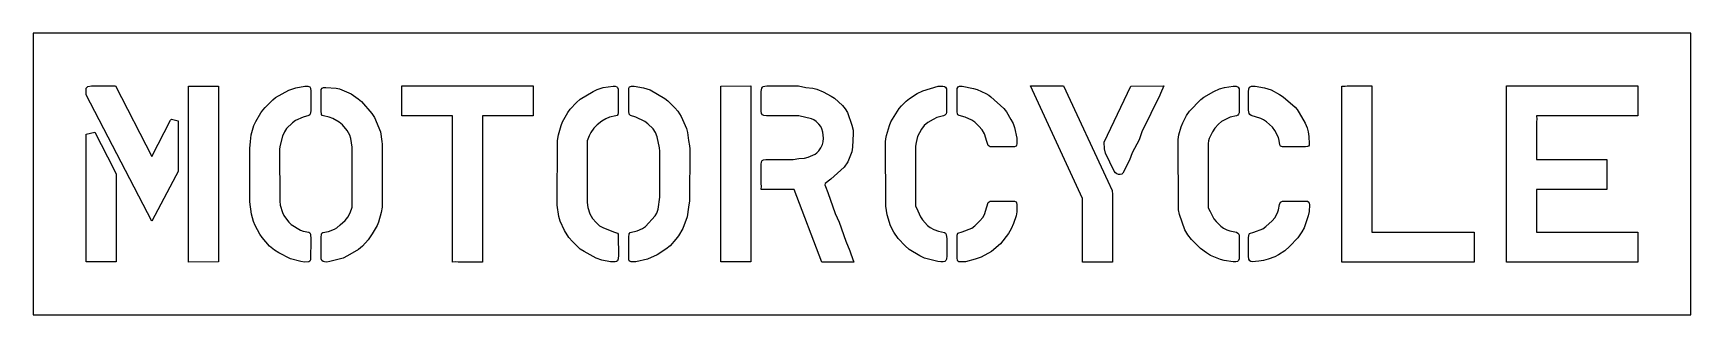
# Model space of a CAD drawing. Header units: inches. Extents: x 0 to 94, y 0 to 16.
import ezdxf

# ---------------------------------------------------------------- set-up
doc = ezdxf.new("R2010")
doc.units = ezdxf.units.IN
doc.header["$MEASUREMENT"] = 0
doc.layers.add('CUT', color=1, linetype='Continuous')

msp = doc.modelspace()

# ---------------------------------------------------------------- linework, layer by layer
at = {"layer": 'CUT'}
for points in [[(0, 0), (94, 0), (94, 16), (0, 16)], [(8.226, 8.137), (8.087, 7.9), (6.722, 5.318), (3, 12.5), (3, 12.881), (3.108, 12.965), (3.306, 12.999), (4.667, 12.997), (6.736, 8.998), (7.793, 11.058), (7.85, 11.111), (8.226, 11.02)], [(10.513, 3.006), (8.814, 3.001), (8.814, 12.994), (10.513, 12.992)], [(15.686, 4.655), (15.724, 4.579), (15.739, 4.306), (15.726, 3.131), (15.691, 3.057), (15.637, 3.022), (15.395, 3.002), (15.18, 3.028), (14.597, 3.186), (13.927, 3.516), (13.686, 3.667), (13.404, 3.91), (12.982, 4.388), (12.849, 4.589), (12.588, 5.072), (12.498, 5.296), (12.375, 5.717), (12.282, 6.414), (12.278, 9.448), (12.334, 9.843), (12.365, 10.233), (12.518, 10.759), (12.619, 10.978), (12.906, 11.472), (13.018, 11.634), (13.15, 11.781), (13.586, 12.216), (13.735, 12.343), (14.504, 12.766), (14.899, 12.896), (15.401, 12.984), (15.585, 12.99), (15.691, 12.943), (15.726, 12.869), (15.739, 12.705), (15.739, 11.584), (15.712, 11.39), (15.685, 11.351), (15.629, 11.317), (15.309, 11.231), (14.867, 11.041), (14.697, 10.908), (14.374, 10.58), (14.249, 10.402), (14.13, 10.144), (13.995, 9.559), (13.977, 9.389), (13.979, 6.463), (14.012, 6.226), (14.138, 5.806), (14.209, 5.648), (14.306, 5.502), (14.493, 5.259), (14.634, 5.125), (15.159, 4.811), (15.302, 4.762), (15.63, 4.694)], [(16.34, 3.179), (16.328, 4.382), (16.351, 4.601), (16.376, 4.642), (16.429, 4.677), (16.751, 4.742), (17.079, 4.865), (17.228, 4.952), (17.413, 5.106), (17.689, 5.358), (17.837, 5.546), (17.967, 5.798), (18.091, 6.113), (18.091, 9.52), (18.011, 10.019), (17.951, 10.202), (17.802, 10.469), (17.536, 10.79), (17.356, 10.946), (16.994, 11.152), (16.792, 11.231), (16.459, 11.297), (16.397, 11.33), (16.356, 11.382), (16.328, 11.578), (16.328, 12.655), (16.339, 12.797), (16.384, 12.882), (16.458, 12.913), (16.599, 12.917), (17.191, 12.878), (17.38, 12.84), (18.034, 12.548), (18.433, 12.276), (18.62, 12.126), (19.209, 11.444), (19.364, 11.207), (19.687, 10.391), (19.778, 9.848), (19.789, 9.698), (19.785, 6.111), (19.733, 5.811), (19.575, 5.261), (19.506, 5.077), (19.228, 4.603), (19, 4.254), (18.668, 3.904), (18.455, 3.715), (17.831, 3.346), (17.578, 3.217), (16.823, 3.024), (16.656, 3.003), (16.529, 3.009), (16.437, 3.034), (16.372, 3.091)], [(20.9, 11.302), (20.902, 12.678), (20.909, 12.809), (20.905, 13), (28.346, 13), (28.348, 11.301), (25.474, 11.301), (25.474, 3.003), (24.105, 3.001), (23.968, 3.006), (23.775, 3.002), (23.775, 11.295)], [(33.175, 11.465), (33.151, 11.376), (33.108, 11.326), (33.044, 11.295), (32.688, 11.225), (32.466, 11.136), (32.239, 11.004), (31.985, 10.795), (31.798, 10.61), (31.623, 10.359), (31.529, 10.163), (31.419, 9.89), (31.419, 6.373), (31.455, 6.091), (31.568, 5.737), (31.721, 5.473), (31.922, 5.242), (32.116, 5.065), (32.302, 4.953), (32.904, 4.72), (33.135, 4.642), (33.165, 4.584), (33.181, 4.467), (33.183, 3.391), (33.17, 3.178), (33.128, 3.077), (33.073, 3.034), (33.001, 3.012), (32.748, 3.011), (32.248, 3.1), (31.918, 3.218), (31.247, 3.594), (31.027, 3.737), (30.584, 4.163), (30.384, 4.396), (30.137, 4.785), (29.885, 5.322), (29.806, 5.595), (29.722, 6.226), (29.725, 9.9), (29.786, 10.221), (29.938, 10.75), (30.017, 10.954), (30.321, 11.489), (30.454, 11.689), (30.802, 12.055), (31.017, 12.241), (31.749, 12.687), (31.983, 12.806), (32.318, 12.906), (32.883, 12.994), (33.006, 12.987), (33.093, 12.954), (33.141, 12.905), (33.172, 12.816), (33.182, 11.591)], [(35.364, 5.777), (35.439, 6.004), (35.533, 6.677), (35.534, 9.295), (35.517, 9.487), (35.387, 10.118), (35.285, 10.358), (35.154, 10.559), (34.864, 10.857), (34.692, 10.99), (34.176, 11.232), (33.864, 11.324), (33.797, 11.391), (33.772, 11.564), (33.771, 12.707), (33.784, 12.87), (33.82, 12.944), (33.927, 12.99), (34.089, 12.987), (34.612, 12.896), (34.986, 12.773), (35.824, 12.291), (35.991, 12.15), (36.38, 11.761), (36.552, 11.563), (36.745, 11.27), (37.044, 10.585), (37.106, 10.354), (37.156, 9.897), (37.217, 9.608), (37.232, 9.438), (37.227, 6.47), (37.159, 6.119), (37.09, 5.577), (36.833, 4.913), (36.588, 4.497), (36.448, 4.301), (36.114, 3.922), (35.876, 3.729), (35.38, 3.405), (34.833, 3.16), (34.184, 3.019), (34.037, 3.004), (33.915, 3.011), (33.85, 3.033), (33.805, 3.076), (33.779, 3.16), (33.771, 4.406), (33.795, 4.603), (33.858, 4.671), (34.255, 4.772), (34.555, 4.907), (34.717, 5.013), (35.279, 5.627)], [(38.997, 12.992), (40.696, 12.999), (40.696, 3.004), (38.997, 3.009)], [(44.135, 11.137), (43.425, 11.295), (41.58, 11.302), (41.436, 11.319), (41.356, 11.36), (41.308, 11.433), (41.286, 11.573), (41.285, 12.693), (41.311, 12.875), (41.349, 12.934), (41.391, 12.965), (41.483, 12.991), (41.611, 12.999), (43.391, 12.997), (43.806, 12.921), (44.219, 12.871), (44.432, 12.819), (44.798, 12.673), (45.261, 12.42), (45.444, 12.3), (45.902, 11.891), (46.047, 11.7), (46.17, 11.493), (46.426, 10.769), (46.493, 10.494), (46.498, 10.298), (46.458, 9.53), (46.416, 9.251), (46.195, 8.691), (45.992, 8.381), (45.236, 7.713), (44.918, 7.468), (44.901, 7.378), (44.921, 7.281), (45.067, 6.944), (45.481, 5.761), (45.71, 5.266), (46.075, 4.182), (46.315, 3.645), (46.359, 3.471), (46.539, 3.001), (44.726, 3.001), (43.148, 7.118), (41.289, 7.118), (41.293, 7.309), (41.285, 7.445), (41.285, 8.544), (41.297, 8.685), (41.344, 8.771), (41.42, 8.804), (41.541, 8.816), (43.099, 8.822), (43.409, 8.873), (43.732, 8.896), (43.941, 8.954), (44.343, 9.125), (44.446, 9.2), (44.549, 9.31), (44.674, 9.489), (44.755, 9.667), (44.798, 9.834), (44.811, 10.03), (44.784, 10.377), (44.726, 10.564), (44.661, 10.7), (44.554, 10.835), (44.396, 10.986), (44.272, 11.072)], [(51.701, 3.038), (51.61, 3.01), (51.463, 3.004), (51.296, 3.026), (50.541, 3.222), (50.288, 3.352), (49.683, 3.709), (49.453, 3.912), (49.044, 4.342), (48.811, 4.688), (48.62, 5.059), (48.43, 5.674), (48.344, 6.172), (48.341, 9.825), (48.355, 9.999), (48.397, 10.191), (48.561, 10.762), (48.643, 10.964), (49.104, 11.712), (49.246, 11.879), (49.512, 12.142), (49.702, 12.29), (50.128, 12.563), (50.442, 12.715), (51.326, 12.981), (51.583, 12.993), (51.679, 12.972), (51.738, 12.933), (51.787, 12.837), (51.801, 12.67), (51.801, 11.614), (51.789, 11.49), (51.765, 11.419), (51.706, 11.349), (51.619, 11.3), (51.248, 11.199), (51.032, 11.097), (50.73, 10.918), (50.533, 10.746), (50.374, 10.538), (50.156, 10.134), (50.063, 9.79), (50.038, 9.579), (50.038, 6.194), (50.158, 5.904), (50.31, 5.565), (50.44, 5.39), (50.72, 5.081), (50.874, 4.96), (51.064, 4.852), (51.33, 4.751), (51.678, 4.672), (51.737, 4.634), (51.775, 4.574), (51.802, 4.327), (51.802, 3.359), (51.788, 3.169), (51.753, 3.084)], [(52.851, 11.22), (52.508, 11.315), (52.439, 11.357), (52.408, 11.415), (52.392, 11.531), (52.39, 12.651), (52.402, 12.86), (52.444, 12.949), (52.536, 12.989), (52.676, 12.99), (53.328, 12.864), (53.534, 12.792), (54.013, 12.572), (54.186, 12.479), (54.309, 12.389), (55.034, 11.716), (55.186, 11.53), (55.444, 11.096), (55.57, 10.864), (55.657, 10.64), (55.783, 10.038), (55.782, 9.715), (55.767, 9.642), (55.734, 9.587), (55.643, 9.546), (55.477, 9.536), (54.4, 9.537), (54.275, 9.549), (54.204, 9.573), (54.15, 9.619), (54.087, 9.85), (53.947, 10.276), (53.816, 10.503), (53.628, 10.716), (53.392, 10.945), (53.234, 11.057)], [(58.422, 12.998), (60.941, 7.592), (61.177, 7.065), (61.209, 6.832), (61.208, 3.001), (59.511, 3), (59.511, 6.603), (56.549, 12.998)], [(61.308, 8.169), (60.803, 9.192), (60.757, 9.423), (60.728, 9.811), (62.252, 12.992), (64.117, 13), (63.918, 12.576), (63.884, 12.471), (62.877, 10.392), (62.713, 9.947), (62.328, 9.207), (62.165, 8.786), (61.784, 8.043), (61.73, 8), (61.64, 7.977), (61.541, 7.979), (61.449, 8.006), (61.376, 8.066)], [(68.321, 4.649), (68.363, 4.59), (68.388, 4.496), (68.396, 4.368), (68.385, 3.186), (68.355, 3.097), (68.293, 3.037), (68.202, 3.01), (68.054, 3.004), (67.533, 3.084), (67.323, 3.142), (66.77, 3.379), (66.529, 3.527), (66.193, 3.773), (65.678, 4.285), (65.475, 4.543), (65.311, 4.827), (64.999, 5.697), (64.94, 5.973), (64.936, 9.956), (64.967, 10.216), (65.103, 10.68), (65.194, 10.903), (65.402, 11.315), (65.58, 11.563), (66.212, 12.236), (66.389, 12.364), (66.942, 12.682), (67.28, 12.837), (67.555, 12.91), (68.056, 12.992), (68.221, 12.986), (68.334, 12.931), (68.382, 12.834), (68.396, 12.666), (68.395, 11.589), (68.381, 11.464), (68.355, 11.393), (68.307, 11.339), (68.24, 11.303), (67.884, 11.221), (67.643, 11.119), (67.393, 10.982), (67.209, 10.83), (66.999, 10.606), (66.871, 10.403), (66.682, 10.008), (66.648, 9.884), (66.632, 9.733), (66.632, 6.084), (66.738, 5.862), (66.954, 5.455), (67.077, 5.303), (67.343, 5.041), (67.501, 4.925), (67.695, 4.826), (67.859, 4.769), (68.239, 4.695)], [(72.237, 10.618), (72.303, 10.386), (72.336, 10.125), (72.362, 9.714), (72.353, 9.641), (72.323, 9.587), (72.27, 9.555), (72.156, 9.538), (71.079, 9.536), (70.845, 9.544), (70.735, 9.588), (70.697, 9.661), (70.663, 9.906), (70.609, 10.069), (70.412, 10.461), (70.27, 10.651), (69.928, 10.961), (69.771, 11.077), (69.614, 11.149), (69.076, 11.325), (68.994, 11.375), (68.952, 11.432), (68.92, 11.629), (68.92, 12.662), (68.933, 12.83), (68.979, 12.929), (69.091, 12.986), (69.298, 12.987), (69.821, 12.897), (70.196, 12.776), (70.682, 12.519), (70.886, 12.391), (71.555, 11.788), (71.67, 11.657), (71.788, 11.473), (72.125, 10.879)], [(74.512, 12.998), (75.909, 12.998), (75.909, 4.699), (81.722, 4.699), (81.721, 3), (74.211, 3), (74.211, 12.996), (74.403, 12.992)], [(90.988, 4.514), (90.999, 4.426), (91, 3), (83.553, 3), (83.553, 13), (90.999, 13), (91, 11.301), (85.255, 11.301), (85.26, 11.11), (85.252, 10.954), (85.254, 8.817), (89.236, 8.817), (89.235, 7.118), (85.252, 7.118), (85.252, 4.699), (90.998, 4.699)], [(4.698, 7.99), (4.698, 3.011), (3, 3.004), (3, 10.262), (3.489, 10.38), (4.575, 8.273)], [(53.758, 3.272), (53.423, 3.164), (52.871, 3.018), (52.57, 3.006), (52.497, 3.02), (52.442, 3.053), (52.41, 3.109), (52.393, 3.224), (52.39, 4.236), (52.398, 4.536), (52.442, 4.646), (52.677, 4.722), (53.219, 4.93), (53.395, 5.056), (53.678, 5.334), (53.854, 5.528), (53.953, 5.696), (54.086, 6.138), (54.15, 6.381), (54.205, 6.427), (54.276, 6.451), (54.401, 6.462), (55.479, 6.464), (55.645, 6.453), (55.735, 6.411), (55.768, 6.356), (55.784, 6.261), (55.777, 5.848), (55.733, 5.634), (55.596, 5.193), (55.459, 4.893), (55.311, 4.623), (54.85, 4.036), (54.334, 3.591)], [(69.902, 5.017), (70.262, 5.34), (70.401, 5.507), (70.563, 5.793), (70.619, 5.956), (70.677, 6.276), (70.739, 6.393), (70.854, 6.45), (71.045, 6.464), (72.144, 6.462), (72.262, 6.448), (72.332, 6.408), (72.363, 6.351), (72.378, 6.255), (72.363, 5.865), (72.3, 5.633), (72.064, 4.946), (71.941, 4.714), (71.723, 4.384), (71.234, 3.878), (70.975, 3.641), (70.624, 3.414), (70.41, 3.304), (70.039, 3.164), (69.767, 3.079), (69.507, 3.044), (69.117, 3.02), (69.042, 3.034), (68.983, 3.069), (68.935, 3.163), (68.92, 3.33), (68.92, 4.387), (68.952, 4.586), (68.981, 4.63), (69.212, 4.705), (69.726, 4.889)]]:
    msp.add_lwpolyline(points, close=True, dxfattribs=at)

doc.saveas('drawing.dxf')
